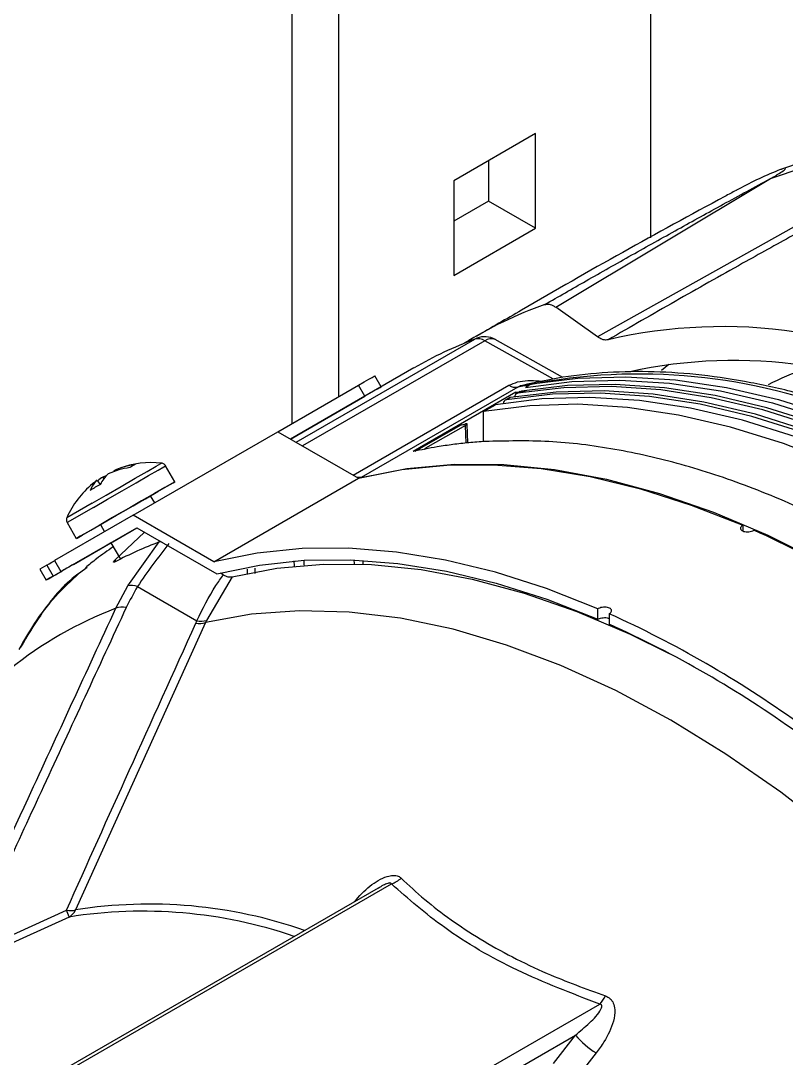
# Model space of a CAD drawing. Extents: x 17.1 to 113.1, y 3.8 to 84.5.
# Drawn here: x 78.442 to 80.611, y 67.526 to 70.467 of the extents above; entities that cross this region are included whole.
import ezdxf

# ---------------------------------------------------------------- set-up
doc = ezdxf.new("R2010")
doc.units = 0
doc.header["$MEASUREMENT"] = 0
doc.layers.add('OBJECT', color=7, linetype='CONTINUOUS')

msp = doc.modelspace()

# ---------------------------------------------------------------- linework, layer by layer
at = {"layer": 'OBJECT'}
for p, q in [((79.2095, 75.0833), (79.2095, 69.3243)), ((79.3425, 75.0066), (79.3425, 69.401)), ((80.2264, 74.3985), (80.2264, 69.8512)), ((79.9004, 70.1469), (79.6685, 70.013)), ((79.9004, 69.8791), (79.9004, 70.1469)), ((79.7674, 70.0702), (79.7674, 69.9558)), ((80.6614, 70.0678), (80.5919, 70.0445)), ((80.5662, 70.0197), (80.6588, 70.0507)), ((79.6685, 70.013), (79.6685, 69.7452)), ((79.9577, 69.6547), (80.5662, 70.0197)), ((79.7674, 69.9558), (79.6685, 69.8987)), ((79.9004, 69.8791), (79.7674, 69.9558)), ((79.6685, 69.7452), (79.9004, 69.8791)), ((80.6328, 69.8831), (80.0763, 69.5706)), ((80.0763, 69.5706), (79.9577, 69.6547)), ((79.222, 69.2721), (79.7283, 69.5644)), ((79.7343, 69.5672), (79.7283, 69.5644)), ((79.9776, 69.456), (79.786, 69.563)), ((79.7563, 69.5599), (79.2399, 69.2618)), ((79.9515, 69.4508), (79.7563, 69.5599)), ((79.556, 69.4827), (79.2065, 69.281)), ((80.2779, 69.4921), (80.2576, 69.4753)), ((79.4627, 69.4289), (79.4447, 69.46)), ((79.1705, 69.3018), (79.3989, 69.4336)), ((79.3837, 69.1787), (79.825, 69.4335)), ((79.4169, 69.4025), (79.3989, 69.4336)), ((79.8505, 69.4282), (79.4067, 69.172)), ((79.8445, 69.4137), (79.5533, 69.2457)), ((79.8445, 69.4137), (79.8718, 69.4172)), ((79.8445, 69.4137), (79.8445, 69.4079)), ((79.8568, 69.4157), (79.8463, 69.4096)), ((79.8603, 69.4169), (79.8497, 69.4108)), ((79.8888, 69.4372), (79.8718, 69.4274)), ((79.2065, 69.281), (79.4169, 69.4025)), ((79.8251, 69.3973), (79.8145, 69.3912)), ((79.8285, 69.3986), (79.818, 69.3925)), ((79.7532, 69.3589), (79.7871, 69.3785)), ((79.7532, 69.2738), (79.7532, 69.3589)), ((78.7604, 69.065), (79.1705, 69.3018)), ((79.1705, 69.3018), (79.3991, 69.1698)), ((79.5595, 69.2468), (79.6878, 69.3207)), ((79.7018, 69.3198), (79.589, 69.255)), ((79.7041, 69.2697), (79.7018, 69.3198)), ((79.7087, 69.2702), (79.7063, 69.3236)), ((79.589, 69.255), (79.5891, 69.2526)), ((78.7059, 69.1915), (78.7068, 69.1892)), ((78.8782, 69.16), (78.852, 69.2054)), ((78.6583, 69.164), (78.6673, 69.1519)), ((78.6774, 69.169), (78.6746, 69.1735)), ((78.989, 68.9331), (79.3991, 69.1698)), ((79.4067, 69.172), (79.3954, 69.172)), ((79.4068, 69.1718), (79.4067, 69.172)), ((78.8215, 69.1003), (78.8098, 69.1205)), ((78.6444, 69.0995), (78.5724, 69.0579)), ((78.7604, 69.065), (78.5379, 68.9366)), ((78.648, 69.0875), (78.5732, 69.0444)), ((78.989, 68.9331), (78.7604, 69.065)), ((78.5732, 69.0444), (78.5993, 68.999)), ((78.6678, 69.0385), (78.6794, 69.0183)), ((80.4874, 69.0366), (80.4874, 69.0205)), ((78.5559, 68.9054), (78.7709, 69.0296)), ((78.7092, 68.9386), (78.7923, 69.0172)), ((78.7709, 69.0296), (78.9972, 68.8989)), ((78.5915, 68.9259), (78.6975, 68.9871)), ((78.6975, 68.9871), (78.7242, 68.9407)), ((78.7451, 68.8645), (78.8345, 68.9894)), ((78.8398, 68.9898), (78.8345, 68.9894)), ((78.5154, 68.9236), (78.4956, 68.9121)), ((78.5154, 68.9236), (78.5334, 68.8924)), ((78.5379, 68.9366), (78.5559, 68.9054)), ((78.5915, 68.9259), (78.5915, 68.9259)), ((78.6304, 68.9172), (78.608, 68.9011)), ((78.7092, 68.9386), (78.709, 68.933)), ((79.1053, 68.9154), (79.1053, 68.8997)), ((79.2171, 68.9208), (79.2168, 68.9355)), ((79.2451, 68.9233), (79.2448, 68.9374)), ((79.387, 68.9269), (79.3867, 68.9385)), ((79.4123, 68.9261), (79.412, 68.9372)), ((78.4956, 68.9121), (78.5136, 68.8809)), ((78.5593, 68.9073), (78.5597, 68.9075)), ((79.0407, 68.8907), (78.968, 68.7669)), ((79.0158, 68.896), (79.0079, 68.9006)), ((79.0844, 68.8968), (79.0844, 68.9122)), ((78.7113, 68.8013), (78.7451, 68.8645)), ((78.7727, 68.8631), (78.9411, 68.7659)), ((80.0773, 68.7702), (80.0773, 68.7999)), ((78.968, 68.7669), (78.9651, 68.7606)), ((80.1091, 68.7859), (80.1091, 68.7563)), ((78.9651, 68.7606), (78.5974, 67.9463)), ((79.4542, 68.0082), (76.3479, 66.215)), ((76.3631, 66.2136), (79.492, 68.0199)), ((78.2843, 67.815), (78.5714, 67.9453)), ((78.5787, 67.9261), (78.294, 67.7964)), ((76.9532, 65.8729), (80.0821, 67.6792)), ((76.9737, 65.8364), (80.0133, 67.5911)), ((79.9509, 67.5107), (80.0133, 67.5911)), ((80.0722, 67.5407), (80.0096, 67.4604))]:
    msp.add_line(p, q, dxfattribs=at)
at = {"layer": 'OBJECT', "flags": 128}
for points in [[(79.3989, 69.4336), (79.415, 69.4429), (79.428, 69.4504), (79.4375, 69.4559), (79.4431, 69.4591), (79.4447, 69.46)], [(79.8718, 69.4274), (80.0031, 69.4442), (80.1393, 69.4481), (80.2798, 69.4393), (80.424, 69.4176), (80.5714, 69.3834), (80.7213, 69.3366), (80.8335, 69.294)], [(79.8888, 69.4372), (80.0201, 69.454), (80.1563, 69.4579), (80.2968, 69.4491), (80.441, 69.4274), (80.5884, 69.3932), (80.7383, 69.3464), (80.8335, 69.3106)], [(79.4537, 69.4237), (79.46, 69.4273), (79.4627, 69.4288), (79.4611, 69.428), (79.4555, 69.4247), (79.446, 69.4192), (79.433, 69.4117), (79.4169, 69.4025)], [(82.4255, 67.8994), (82.2949, 68.0658), (82.1596, 68.2252), (82.02, 68.3768), (81.8768, 68.5201), (81.7306, 68.6546), (81.5819, 68.7795), (81.4313, 68.8944), (81.2795, 68.999), (81.127, 69.0926), (80.9746, 69.175), (80.8227, 69.2458), (80.6722, 69.3047), (80.5234, 69.3514), (80.3772, 69.3859), (80.234, 69.4079), (80.0944, 69.4174), (79.9591, 69.4143), (79.8285, 69.3986)], [(82.4467, 67.9116), (82.3161, 68.078), (82.1808, 68.2374), (82.0413, 68.3891), (81.8981, 68.5324), (81.7518, 68.6668), (81.6031, 68.7917), (81.4525, 68.9067), (81.3007, 69.0112), (81.1482, 69.1048), (80.9958, 69.1872), (80.8439, 69.258), (80.6934, 69.3169), (80.5446, 69.3637), (80.3984, 69.3981), (80.2552, 69.4202), (80.1156, 69.4296), (79.9803, 69.4265), (79.8497, 69.4108)], [(79.8568, 69.4157), (79.8582, 69.4163), (79.8603, 69.4169)], [(82.4572, 67.9177), (82.3267, 68.0841), (82.1913, 68.2435), (82.0518, 68.3952), (81.9086, 68.5385), (81.7623, 68.6729), (81.6136, 68.7978), (81.463, 68.9128), (81.3112, 69.0173), (81.1588, 69.1109), (81.0063, 69.1933), (80.8545, 69.2641), (80.7039, 69.323), (80.5552, 69.3698), (80.4089, 69.4042), (80.2657, 69.4262), (80.1262, 69.4357), (79.9908, 69.4326), (79.8603, 69.4169)], [(82.4034, 67.8682), (82.2721, 68.0365), (82.1359, 68.1977), (81.9954, 68.351), (81.8512, 68.496), (81.7038, 68.6319), (81.5539, 68.7581), (81.4021, 68.8743), (81.249, 68.9798), (81.0953, 69.0743), (80.9415, 69.1573), (80.7884, 69.2285), (80.6366, 69.2877), (80.4867, 69.3345), (80.3393, 69.3687), (80.1951, 69.3904), (80.0546, 69.3992), (79.9184, 69.3953), (79.7871, 69.3785)], [(82.4149, 67.8933), (82.2844, 68.0597), (82.1491, 68.2191), (82.0095, 68.3707), (81.8663, 68.5141), (81.7201, 68.6485), (81.5713, 68.7734), (81.4207, 68.8884), (81.2689, 68.9929), (81.1165, 69.0865), (80.964, 69.1689), (80.8122, 69.2397), (80.6616, 69.2986), (80.5129, 69.3454), (80.3666, 69.3798), (80.2234, 69.4018), (80.0839, 69.4113), (79.9486, 69.4082), (79.818, 69.3925)], [(79.8251, 69.3973), (79.8264, 69.398), (79.8285, 69.3986)], [(82.3695, 67.8486), (82.2382, 68.0169), (82.102, 68.1781), (81.9615, 68.3314), (81.8172, 68.4764), (81.6699, 68.6123), (81.52, 68.7385), (81.3681, 68.8547), (81.215, 68.9602), (81.0613, 69.0547), (80.9076, 69.1377), (80.7545, 69.2089), (80.6027, 69.2681), (80.4528, 69.3149), (80.3054, 69.3492), (80.1611, 69.3708), (80.0206, 69.3796), (79.8845, 69.3757), (79.7532, 69.3589)], [(78.6444, 69.0995), (78.6842, 69.1224), (78.7261, 69.1466), (78.7661, 69.1698), (78.8004, 69.1895), (78.8254, 69.2039), (78.8388, 69.2117), (78.8407, 69.2128)], [(79.3991, 69.1698), (79.5216, 69.1945), (79.649, 69.2073), (79.7808, 69.2083), (79.9164, 69.1974), (80.0555, 69.1746), (80.1974, 69.1402), (80.3416, 69.0941), (80.4874, 69.0366)], [(79.4067, 69.172), (79.5361, 69.1973), (79.6709, 69.2095), (79.8104, 69.2085), (79.9542, 69.1943), (80.1015, 69.1671), (80.2519, 69.1269), (80.4045, 69.0739), (80.5588, 69.0083), (80.7141, 68.9304), (80.8698, 68.8405), (81.0251, 68.7391), (81.1794, 68.6265), (81.332, 68.5033), (81.4824, 68.37), (81.6297, 68.2271), (81.7735, 68.0752), (81.913, 67.9151), (82.0478, 67.7473), (82.1771, 67.5727)], [(78.648, 69.0875), (78.6873, 69.1102), (78.7288, 69.1342), (78.7689, 69.1574), (78.804, 69.1776), (78.831, 69.1932), (78.8474, 69.2027), (78.852, 69.2054)], [(78.6741, 69.0422), (78.7134, 69.0649), (78.755, 69.0889), (78.7951, 69.112), (78.8302, 69.1323), (78.8571, 69.1479), (78.8736, 69.1574), (78.8781, 69.16), (78.8702, 69.1554), (78.8506, 69.1441), (78.8211, 69.1271), (78.7843, 69.1058), (78.7509, 69.0865)], [(78.7059, 69.0605), (78.7324, 69.0759), (78.76, 69.0918), (78.7843, 69.1058), (78.8017, 69.1159), (78.8095, 69.1204), (78.8098, 69.1205)], [(78.7267, 69.0726), (78.7021, 69.0584), (78.6641, 69.0364), (78.6327, 69.0183), (78.6107, 69.0056), (78.6002, 68.9995), (78.6019, 69.0005), (78.6158, 69.0085), (78.6406, 69.0229), (78.6741, 69.0422)], [(78.6678, 69.0385), (78.671, 69.0404), (78.6843, 69.0481), (78.7059, 69.0605)], [(78.6975, 68.9871), (78.6887, 68.982), (78.6895, 68.9825), (78.7024, 68.9899), (78.7253, 69.0032), (78.7548, 69.0202), (78.771, 69.0295)], [(80.0773, 68.7999), (79.9314, 68.8574), (79.7873, 68.9034), (79.6454, 68.9379), (79.5063, 68.9606), (79.3706, 68.9715), (79.2388, 68.9705), (79.1115, 68.9577), (78.989, 68.9331)], [(78.5154, 68.9236), (78.5224, 68.9276), (78.53, 68.932), (78.5371, 68.9361), (78.5379, 68.9366)], [(78.5915, 68.9259), (78.5946, 68.9277), (78.5948, 68.9278), (78.5921, 68.9262), (78.5868, 68.9232), (78.5799, 68.9192), (78.5723, 68.9148), (78.5652, 68.9107), (78.5597, 68.9075)], [(78.9972, 68.8989), (79.1186, 68.924), (79.2449, 68.9374), (79.3757, 68.9389), (79.5103, 68.9285), (79.6484, 68.9064), (79.7892, 68.8725), (79.9324, 68.8271), (80.0773, 68.7702)], [(79.0407, 68.8907), (79.1674, 68.9149), (79.2993, 68.9264), (79.4359, 68.925), (79.5766, 68.9108), (79.7208, 68.8839), (79.8678, 68.8444), (80.0171, 68.7924), (80.168, 68.7281), (80.2791, 68.6735)], [(78.5334, 68.8924), (78.5229, 68.8863), (78.5163, 68.8825), (78.5136, 68.8809), (78.5151, 68.8818), (78.5208, 68.8851), (78.5303, 68.8906), (78.5433, 68.8981), (78.5593, 68.9073)], [(78.5334, 68.8924), (78.5404, 68.8964), (78.548, 68.9008), (78.5551, 68.9049), (78.5606, 68.9081), (78.5637, 68.9099), (78.5639, 68.91), (78.5612, 68.9084), (78.5559, 68.9054)], [(81.6019, 67.2385), (81.4714, 67.4129), (81.3354, 67.58), (81.1945, 67.739), (81.0492, 67.8891), (80.9004, 68.0297), (80.7488, 68.16), (80.5949, 68.2796), (80.4396, 68.3877), (80.2835, 68.484), (80.1274, 68.5679), (79.9721, 68.6391), (79.8182, 68.6972), (79.6666, 68.742), (79.5178, 68.7732), (79.3725, 68.7907), (79.2316, 68.7945), (79.0956, 68.7844), (78.9651, 68.7606)]]:
    msp.add_lwpolyline(points, dxfattribs=at)
at = {"layer": 'OBJECT'}
for centre, radius, start, end in [((81.0288, 68.9579), 1.171, 112.1976, 118.61), ((80.3192, 68.5545), 1.1755, 109.5289, 121.8998), ((80.4298, 68.1761), 1.4237, 81.5644, 103.1552), ((80.1451, 68.4618), 1.1786, 110.7058, 119.984), ((79.7375, 69.5323), 0.0333, 55.7057, 105.9846), ((79.7563, 69.5092), 0.062, 60.8403, 110.733), ((79.7745, 69.5352), 0.0306, 67.5026, 126.4785), ((80.4624, 68.1147), 1.3891, 81.7241, 102.2728), ((81.0077, 68.5379), 1.0028, 110.0007, 116.5774), ((80.1949, 67.8576), 1.6079, 68.6106, 102.3673), ((79.8443, 69.4628), 0.0351, 236.5794, 280.1824), ((79.8209, 69.3806), 0.0122, 103.5818, 172.4129), ((79.8526, 69.3989), 0.0122, 103.5818, 172.4129), ((78.7924, 69.0057), 0.2049, 97.2916, 114.9771), ((78.8125, 68.9519), 0.2624, 83.8332, 110.4435), ((78.7928, 69.1456), 0.0686, 112.6102, 127.376), ((78.7406, 69.1227), 0.0783, 130.6847, 157.8268), ((78.7808, 68.9855), 0.2167, 97.8817, 114.9159), ((78.8125, 68.9519), 0.2624, 129.5425, 156.1668), ((78.7011, 69.1141), 0.0657, 130.6033, 161.1243), ((78.7783, 68.9275), 0.2503, 116.1402, 123.8634), ((78.7766, 68.9953), 0.2061, 125.0336, 129.5258), ((78.7959, 69.0001), 0.2116, 124.9944, 130.0724), ((78.6972, 69.1132), 0.0643, 102.6465, 110.5236), ((79.2145, 66.1461), 3.1586, 54.4029, 65.6025), ((79.249, 67.9001), 1.1655, 110.8312, 117.5803), ((78.7565, 68.8151), 0.0507, 71.3658, 103.0279), ((79.1146, 67.7522), 1.124, 111.026, 128.7498), ((78.7297, 68.7495), 0.055, 78.409, 109.5284), ((78.9526, 68.8234), 0.0586, 258.6856, 285.2403), ((78.8044, 65.9093), 3.1586, 54.4029, 65.6025), ((78.9488, 68.8174), 0.0591, 259.5071, 286.0439), ((78.8215, 65.9093), 3.1246, 54.3418, 65.6636), ((79.4651, 68.0947), 0.0796, 289.7744, 313.0539), ((78.5821, 68.0051), 0.0608, 259.8731, 284.5897), ((78.2954, 67.829), 0.2995, 18.9259, 22.8524), ((78.5536, 67.9681), 0.0489, 300.8847, 333.5401), ((78.787, 66.6171), 1.3255, 71.0911, 99.0417), ((78.8064, 66.6296), 1.3331, 70.7388, 99.0218), ((80.0178, 67.7425), 0.0902, 315.4781, 333.5375), ((80.1943, 67.7426), 0.236, 219.936, 238.8528)]:
    msp.add_arc(centre, radius, start, end, dxfattribs=at)
for points, knots in [([(80.5662, 70.0197), (80.5689, 70.0212), (80.5759, 70.0251), (80.5893, 70.0329), (80.6038, 70.0422), (80.6101, 70.0485), (80.6053, 70.0493), (80.5929, 70.0446), (80.5864, 70.0422)], [0, 0, 0, 0, 0.061294, 0.157978, 0.353025, 0.568965, 0.775601, 1, 1, 1, 1]), ([(79.9262, 69.6623), (79.9653, 69.6847), (80.0468, 69.7316), (80.1729, 69.8029), (80.3027, 69.8753), (80.4338, 69.9477), (80.5216, 69.9954), (80.5662, 70.0197)], [0, 0, 0, 0, 0.187145, 0.391348, 0.595125, 0.793954, 1, 1, 1, 1]), ([(80.4684, 69.9858), (80.4578, 69.9801), (80.2533, 69.8708), (80.0076, 69.7329), (79.775, 69.5967), (79.7322, 69.5716)], [0, 0, 0, 0, 0.042638, 0.823799, 1, 1, 1, 1]), ([(80.6289, 69.858), (80.5816, 69.8318), (80.4704, 69.7702), (80.296, 69.6717), (80.1692, 69.5988), (80.1058, 69.5624)], [0, 0, 0, 0, 0.269928, 0.634964, 1, 1, 1, 1]), ([(79.9262, 69.6623), (79.9302, 69.663), (79.9382, 69.6645), (79.9497, 69.6601), (79.9561, 69.6558), (79.9577, 69.6547)], [0, 0, 0, 0, 0.425023, 0.850044, 1, 1, 1, 1]), ([(80.1058, 69.5624), (80.1034, 69.5621), (80.0971, 69.5611), (80.0868, 69.5639), (80.0792, 69.5688), (80.0763, 69.5706)], [0, 0, 0, 0, 0.263884, 0.723096, 1, 1, 1, 1]), ([(80.6986, 69.3937), (80.6827, 69.3987), (80.6191, 69.4187), (80.5097, 69.4423), (80.3712, 69.464), (80.236, 69.4735), (80.1046, 69.4714), (79.98, 69.4588), (79.9015, 69.4414), (79.8638, 69.4331)], [0, 0, 0, 0, 0.053516, 0.213812, 0.373923, 0.533762, 0.693241, 0.852279, 1, 1, 1, 1]), ([(79.825, 69.4335), (79.8329, 69.437), (79.8486, 69.444), (79.8831, 69.4482), (79.9073, 69.4461), (79.9217, 69.4448)], [0, 0, 0, 0, 0.288582, 0.575018, 1, 1, 1, 1]), ([(79.8638, 69.433), (79.8619, 69.4326), (79.8575, 69.4315), (79.8531, 69.4297), (79.8509, 69.4284), (79.8505, 69.4282)], [0, 0, 0, 0, 0.387164, 0.897643, 1, 1, 1, 1]), ([(79.6878, 69.3207), (79.6899, 69.3212), (79.694, 69.3221), (79.6988, 69.3231), (79.7014, 69.3237), (79.702, 69.3238)], [0, 0, 0, 0, 0.44189, 0.883774, 1, 1, 1, 1]), ([(79.7018, 69.3198), (79.7027, 69.3204), (79.7047, 69.3216), (79.7062, 69.323), (79.7064, 69.3239), (79.7053, 69.3244), (79.7031, 69.324), (79.702, 69.3238)], [0, 0, 0, 0, 0.172261, 0.344036, 0.527768, 0.740235, 1, 1, 1, 1]), ([(79.7574, 69.2741), (79.7421, 69.273), (79.7115, 69.2709), (79.6664, 69.2657), (79.6134, 69.2581), (79.5761, 69.2504), (79.5533, 69.2457)], [0, 0, 0, 0, 0.218765, 0.43753, 0.656295, 1, 1, 1, 1]), ([(82.0554, 67.9475), (81.997, 68.0164), (81.8803, 68.1542), (81.6946, 68.3461), (81.502, 68.5254), (81.3049, 68.6877), (81.1069, 68.8309), (80.9075, 68.9559), (80.7061, 69.0625), (80.5067, 69.1481), (80.3124, 69.2122), (80.1228, 69.2551), (79.9364, 69.2785), (79.817, 69.2756), (79.7574, 69.2741)], [0, 0, 0, 0, 0.082347, 0.164694, 0.249433, 0.334172, 0.416519, 0.498866, 0.583605, 0.668344, 0.750089, 0.831834, 0.915917, 1, 1, 1, 1]), ([(79.5849, 69.2518), (79.585, 69.252), (79.5855, 69.2527), (79.5872, 69.2539), (79.5887, 69.2548), (79.589, 69.255)], [0, 0, 0, 0, 0.353057, 0.868725, 1, 1, 1, 1]), ([(78.852, 69.2051), (78.8519, 69.2054), (78.8511, 69.2074), (78.8483, 69.2099), (78.8445, 69.212), (78.8415, 69.2128), (78.8399, 69.2128), (78.8395, 69.2128)], [0, 0, 0, 0, 0.056992, 0.410932, 0.690435, 0.924574, 1, 1, 1, 1]), ([(78.5727, 69.0582), (78.5726, 69.0581), (78.5716, 69.0566), (78.5711, 69.0531), (78.5712, 69.0484), (78.5727, 69.0457), (78.5733, 69.0445)], [0, 0, 0, 0, 0.036254, 0.363065, 0.721384, 1, 1, 1, 1]), ([(80.4874, 69.0366), (80.4863, 69.0359), (80.4835, 69.0341), (80.481, 69.0306), (80.4806, 69.0268), (80.4827, 69.0232), (80.4872, 69.0203), (80.4936, 69.0185), (80.501, 69.0179), (80.5087, 69.0187), (80.515, 69.0205), (80.5181, 69.0221), (80.5193, 69.0227)], [0, 0, 0, 0, 0.073629, 0.179766, 0.286275, 0.393535, 0.501562, 0.610021, 0.718405, 0.826275, 0.933443, 1, 1, 1, 1]), ([(78.704, 68.9757), (78.688, 68.9645), (78.6611, 68.9456), (78.6356, 68.9248), (78.6252, 68.9164)], [0, 0, 0, 0, 0.593091, 1, 1, 1, 1]), ([(78.8616, 68.9849), (78.8309, 68.9452), (78.8002, 68.9055), (78.7727, 68.8631), (78.7727, 68.8631)], [0, 0, 0, 0, 0.999985, 1, 1, 1, 1]), ([(78.7094, 68.9331), (78.7082, 68.9326), (78.7062, 68.9316), (78.7049, 68.9319), (78.7049, 68.9329), (78.706, 68.9348), (78.7076, 68.9368), (78.7088, 68.9381), (78.7092, 68.9386)], [0, 0, 0, 0, 0.290841, 0.479306, 0.632237, 0.786163, 0.918658, 1, 1, 1, 1]), ([(78.6072, 68.9008), (78.5845, 68.8795), (78.538, 68.8359), (78.4806, 68.7629), (78.4507, 68.7094), (78.4365, 68.6842)], [0, 0, 0, 0, 0.336515, 0.686181, 1, 1, 1, 1]), ([(78.608, 68.9011), (78.6065, 68.9), (78.5623, 68.8683), (78.5048, 68.7971), (78.4599, 68.7219), (78.4416, 68.6913)], [0, 0, 0, 0, 0.02043, 0.600879, 1, 1, 1, 1]), ([(78.9411, 68.7659), (78.9411, 68.7659), (78.9567, 68.7996), (78.9806, 68.8455), (79.0087, 68.886), (79.0158, 68.896)], [0, 0, 0, 0, 0.000013, 0.751245, 1, 1, 1, 1]), ([(79.0158, 68.896), (79.0202, 68.8939), (79.0291, 68.8895), (79.0368, 68.8903), (79.0407, 68.8907)], [0, 0, 0, 0, 0.493543, 1, 1, 1, 1]), ([(78.7727, 68.8631), (78.7727, 68.8631), (78.7612, 68.8432), (78.751, 68.8233), (78.7408, 68.8034)], [0, 0, 0, 0, 0.00003, 1, 1, 1, 1]), ([(78.2429, 67.7861), (78.256, 67.8144), (78.3292, 67.9731), (78.4856, 68.3117), (78.6285, 68.6217), (78.7113, 68.8013)], [0, 0, 0, 0, 0.083458, 0.469005, 1, 1, 1, 1]), ([(78.7408, 68.8034), (78.6627, 68.6343), (78.5107, 68.305), (78.3584, 67.9754), (78.2843, 67.815)], [0, 0, 0, 0, 0.513344, 1, 1, 1, 1]), ([(80.1091, 68.7859), (80.1107, 68.787), (80.114, 68.7892), (80.116, 68.7932), (80.1156, 68.797), (80.1127, 68.8005), (80.1076, 68.803), (80.1008, 68.8045), (80.0931, 68.8046), (80.0855, 68.8033), (80.0803, 68.8015), (80.0779, 68.8002), (80.0773, 68.7999)], [0, 0, 0, 0, 0.1064742, 0.2129401, 0.319697, 0.427105, 0.5351835, 0.643667, 0.7520788, 0.8599258, 0.9669596, 1, 1, 1, 1]), ([(78.9381, 68.7593), (78.939, 68.7615), (78.94, 68.7637), (78.9411, 68.7659), (78.9411, 68.7659)], [0, 0, 0, 0, 0.999721, 1, 1, 1, 1]), ([(80.0773, 68.7702), (80.0786, 68.7709), (80.0818, 68.7725), (80.0883, 68.7743), (80.0959, 68.775), (80.1033, 68.7746), (80.1072, 68.7732), (80.1091, 68.7725)], [0, 0, 0, 0, 0.1471509, 0.359253, 0.5721137, 0.7865067, 1, 1, 1, 1]), ([(78.5714, 67.9453), (78.6306, 68.0772), (78.7526, 68.3487), (78.8751, 68.6199), (78.9381, 68.7593)], [0, 0, 0, 0, 0.48595, 1, 1, 1, 1]), ([(79.3864, 67.9691), (79.4006, 67.9849), (79.4211, 68.0078), (79.4547, 68.0303), (79.4772, 68.0411), (79.4969, 68.0451), (79.5109, 68.0433), (79.5169, 68.0385), (79.5194, 68.0366)], [0, 0, 0, 0, 0.371346, 0.538298, 0.706131, 0.814705, 0.924235, 1, 1, 1, 1]), ([(79.5194, 68.0366), (79.5412, 68.0163), (79.6069, 67.9551), (79.7403, 67.8612), (79.9146, 67.7697), (80.0424, 67.7228), (80.0986, 67.7022)], [0, 0, 0, 0, 0.149978, 0.450605, 0.758659, 1, 1, 1, 1]), ([(79.492, 68.0199), (79.4918, 68.0204), (79.4915, 68.0212), (79.4902, 68.0221), (79.4885, 68.0226), (79.4855, 68.0225), (79.4787, 68.0208), (79.4675, 68.016), (79.4593, 68.0105), (79.4547, 68.0074)], [0, 0, 0, 0, 0.057989, 0.102619, 0.147365, 0.204281, 0.30327, 0.609436, 1, 1, 1, 1]), ([(80.0821, 67.6792), (80.0027, 67.7097), (79.8414, 67.7716), (79.6425, 67.8882), (79.5402, 67.9777), (79.492, 68.0199)], [0, 0, 0, 0, 0.339274, 0.688484, 1, 1, 1, 1]), ([(80.0133, 67.5911), (80.0267, 67.6025), (80.0535, 67.6253), (80.0797, 67.6517), (80.0877, 67.669), (80.0886, 67.6727), (80.0882, 67.6756), (80.0872, 67.6774), (80.0853, 67.6786), (80.0835, 67.6791), (80.0824, 67.6792), (80.0821, 67.6792)], [0, 0, 0, 0, 0.419112, 0.839951, 0.8802, 0.924731, 0.942602, 0.960654, 0.976829, 0.994028, 1, 1, 1, 1]), ([(80.0986, 67.7022), (80.1033, 67.7), (80.1129, 67.6955), (80.1222, 67.6813), (80.1266, 67.6594), (80.1204, 67.621), (80.1004, 67.5792), (80.0798, 67.5511), (80.0722, 67.5407)], [0, 0, 0, 0, 0.087297, 0.174538, 0.284703, 0.464437, 0.802351, 1, 1, 1, 1])]:
    msp.add_open_spline(points, degree=3, knots=knots, dxfattribs=at)

doc.saveas('drawing.dxf')
